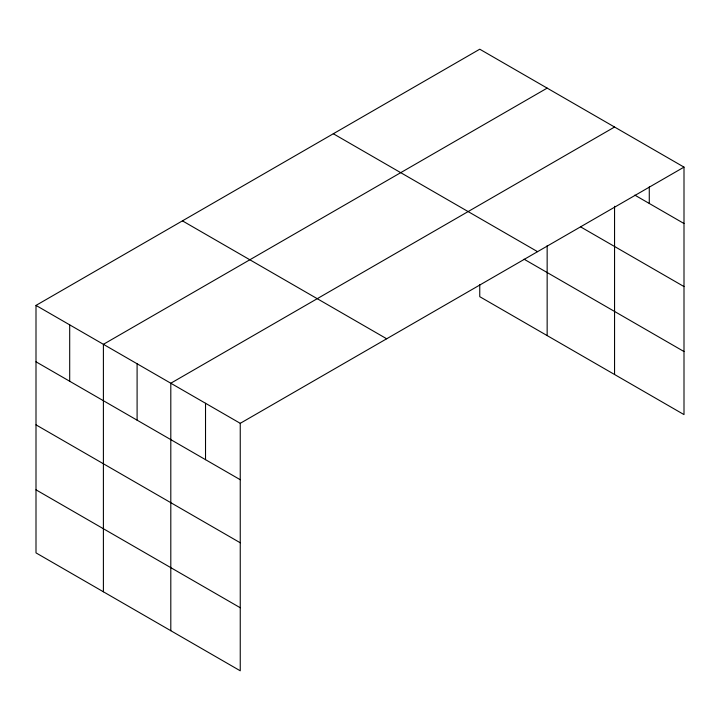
<?xml version="1.0" encoding="UTF-8"?>
<svg xmlns="http://www.w3.org/2000/svg" width="720" height="720" viewBox="0 0 720 720"><rect width="100%" height="100%" fill="white"/><g stroke="black" fill="none" stroke-linecap="round" stroke-linejoin="round"><path stroke-width="1.08" d="M684 167.121L240.246 423.324L240.246 670.797L36 552.879L36 305.406L479.754 49.203L684 167.121L684 414.594L479.754 296.676L479.754 284.715M547.155 88.119L103.401 344.322L103.401 591.786M614.556 127.035L170.802 383.229L170.802 630.702M634.815 195.12L684 223.515M580.86 227.025L684 286.569M333.315 133.749L537.561 251.667M524.052 259.191L684 351.54M182.439 220.86L386.685 338.778M36 305.406L240.246 423.324M36 361.8L240.246 479.718M36 424.854L240.246 542.772M36 489.825L240.246 607.743M649.278 186.885L649.278 203.472M614.556 206.253L614.556 374.499M547.155 245.655L547.155 335.592M205.524 403.281L205.524 459.675M137.097 363.771L137.097 420.165M69.696 324.864L69.696 381.258"/></g></svg>
